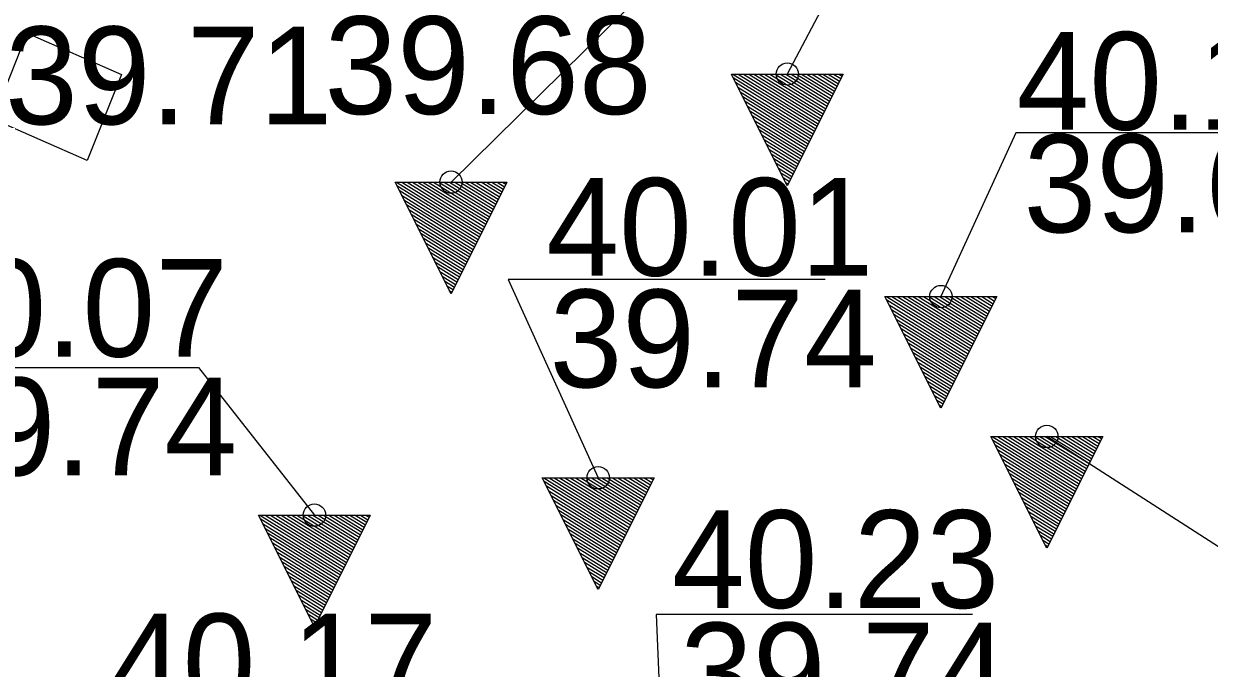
# Model space of a CAD drawing. Extents: x 642909.5 to 642985.5, y 6455634 to 6455689.4.
# Drawn here: x 642932.68 to 642936.925, y 6455661.016 to 6455663.325 of the extents above; entities that cross this region are included whole.
import ezdxf

# ---------------------------------------------------------------- set-up
doc = ezdxf.new("R2010")
doc.units = 0
for name, color, linetype in [('ABIJOONIS', 7, 'Continuous'), ('KORGUS', 7, 'Continuous'), ('RAJATIS', 7, 'Continuous'), ('VEEKOGU', 7, 'Continuous')]:
    doc.layers.add(name, color=color, linetype=linetype)

msp = doc.modelspace()

# ---------------------------------------------------------------- linework, layer by layer
at = {"layer": 'ABIJOONIS'}
for points in [[(642936.7427, 6455663.7193), (642935.7166, 6455663.7193), (642935.414, 6455663.145)], [(642933.735, 6455663.3853), (642934.8483, 6455663.3853), (642934.21, 6455662.758)], [(642937.2177, 6455662.9345), (642936.2323, 6455662.9345), (642935.964, 6455662.348)], [(642935.5496, 6455662.4094), (642934.4141, 6455662.4094), (642934.737, 6455661.699)], [(642932.2487, 6455662.0939), (642933.3064, 6455662.0939), (642933.721, 6455661.565)], [(642938.0249, 6455661.4408), (642936.9747, 6455661.4408), (642936.343, 6455661.847)], [(642936.0764, 6455661.2086), (642934.9445, 6455661.2086), (642934.968, 6455660.641)]]:
    msp.add_lwpolyline(points, dxfattribs=at)
at = {"layer": 'KORGUS'}
for centre in [(642935.414, 6455663.145), (642934.21, 6455662.758), (642935.964, 6455662.348), (642936.343, 6455661.847), (642934.737, 6455661.699), (642933.721, 6455661.565)]:
    msp.add_circle(centre, 0.04, dxfattribs=at)
at = {"layer": 'RAJATIS'}
msp.add_lwpolyline([(642932.57, 6455662.983), (642932.693, 6455663.292), (642933.03, 6455663.144), (642932.907, 6455662.835)], close=True, dxfattribs=at)
at = {"layer": 'VEEKOGU'}
for p, q in [((642935.2137, 6455663.1451), (642935.6141, 6455663.1451)), ((642935.414, 6455662.7449), (642935.2137, 6455663.1451)), ((642935.2189, 6455663.1451), (642935.5205, 6455662.9578)), ((642935.22, 6455663.1327), (642935.516, 6455662.9489)), ((642935.2285, 6455663.1156), (642935.5115, 6455662.9399)), ((642935.2379, 6455663.1451), (642935.5249, 6455662.9668)), ((642935.2568, 6455663.1451), (642935.5294, 6455662.9758)), ((642935.2758, 6455663.1451), (642935.5339, 6455662.9848)), ((642935.2947, 6455663.1451), (642935.5384, 6455662.9938)), ((642935.3137, 6455663.1451), (642935.5429, 6455663.0028)), ((642935.3326, 6455663.1451), (642935.5474, 6455663.0117)), ((642935.3516, 6455663.1451), (642935.5519, 6455663.0207)), ((642935.3706, 6455663.1451), (642935.5564, 6455663.0297)), ((642935.3895, 6455663.1451), (642935.5609, 6455663.0387)), ((642935.4085, 6455663.1451), (642935.5654, 6455663.0477)), ((642935.6141, 6455663.1451), (642935.414, 6455662.7449)), ((642935.4274, 6455663.1451), (642935.5699, 6455663.0566)), ((642935.4464, 6455663.1451), (642935.5743, 6455663.0656)), ((642935.4653, 6455663.1451), (642935.5788, 6455663.0746)), ((642935.4843, 6455663.1451), (642935.5833, 6455663.0836)), ((642935.5032, 6455663.1451), (642935.5878, 6455663.0926)), ((642935.5215, 6455663.1455), (642935.5923, 6455663.1016)), ((642935.5412, 6455663.1451), (642935.5968, 6455663.1105)), ((642935.5601, 6455663.1451), (642935.6013, 6455663.1195)), ((642935.5791, 6455663.1451), (642935.6058, 6455663.1285)), ((642935.598, 6455663.1451), (642935.6103, 6455663.1375)), ((642935.2371, 6455663.0985), (642935.507, 6455662.9309)), ((642935.2456, 6455663.0814), (642935.5025, 6455662.9219)), ((642935.2542, 6455663.0644), (642935.498, 6455662.9129)), ((642935.2627, 6455663.0473), (642935.4935, 6455662.904)), ((642935.2712, 6455663.0302), (642935.489, 6455662.895)), ((642935.2798, 6455663.0131), (642935.4845, 6455662.886)), ((642935.2883, 6455662.996), (642935.48, 6455662.877)), ((642935.2969, 6455662.979), (642935.4755, 6455662.868)), ((642935.3054, 6455662.9619), (642935.471, 6455662.859)), ((642935.314, 6455662.9448), (642935.4666, 6455662.8501)), ((642935.3225, 6455662.9277), (642935.4621, 6455662.8411)), ((642935.3311, 6455662.9106), (642935.4576, 6455662.8321)), ((642935.3396, 6455662.8936), (642935.4531, 6455662.8231)), ((642935.3482, 6455662.8765), (642935.4486, 6455662.8141)), ((642935.3567, 6455662.8594), (642935.4441, 6455662.8051)), ((642935.3653, 6455662.8423), (642935.4396, 6455662.7962)), ((642935.3738, 6455662.8253), (642935.4351, 6455662.7872)), ((642935.3824, 6455662.8082), (642935.4306, 6455662.7782)), ((642935.3909, 6455662.7911), (642935.4261, 6455662.7692)), ((642935.3995, 6455662.774), (642935.4216, 6455662.7602)), ((642934.0097, 6455662.7581), (642934.4101, 6455662.7581)), ((642934.21, 6455662.3579), (642934.0097, 6455662.7581)), ((642934.0149, 6455662.7581), (642934.3165, 6455662.5708)), ((642934.016, 6455662.7457), (642934.312, 6455662.5619)), ((642934.0245, 6455662.7286), (642934.3075, 6455662.5529)), ((642934.0339, 6455662.7581), (642934.3209, 6455662.5798)), ((642934.0528, 6455662.7581), (642934.3254, 6455662.5888)), ((642934.0718, 6455662.7581), (642934.3299, 6455662.5978)), ((642934.0907, 6455662.7581), (642934.3344, 6455662.6068)), ((642934.1097, 6455662.7581), (642934.3389, 6455662.6158)), ((642934.1286, 6455662.7581), (642934.3434, 6455662.6247)), ((642934.1476, 6455662.7581), (642934.3479, 6455662.6337)), ((642934.1666, 6455662.7581), (642934.3524, 6455662.6427)), ((642934.1855, 6455662.7581), (642934.3569, 6455662.6517)), ((642934.2045, 6455662.7581), (642934.3614, 6455662.6607)), ((642934.4101, 6455662.7581), (642934.21, 6455662.3579)), ((642934.2234, 6455662.7581), (642934.3659, 6455662.6696)), ((642934.2424, 6455662.7581), (642934.3703, 6455662.6786)), ((642934.2613, 6455662.7581), (642934.3748, 6455662.6876)), ((642934.2803, 6455662.7581), (642934.3793, 6455662.6966)), ((642934.2992, 6455662.7581), (642934.3838, 6455662.7056)), ((642934.3175, 6455662.7585), (642934.3883, 6455662.7146)), ((642934.3372, 6455662.7581), (642934.3928, 6455662.7235)), ((642934.3561, 6455662.7581), (642934.3973, 6455662.7325)), ((642934.3751, 6455662.7581), (642934.4018, 6455662.7415)), ((642934.394, 6455662.7581), (642934.4063, 6455662.7505)), ((642935.408, 6455662.7569), (642935.4172, 6455662.7513)), ((642934.0331, 6455662.7115), (642934.303, 6455662.5439)), ((642934.0416, 6455662.6944), (642934.2985, 6455662.5349)), ((642934.0502, 6455662.6774), (642934.294, 6455662.5259)), ((642934.0587, 6455662.6603), (642934.2895, 6455662.517)), ((642934.0672, 6455662.6432), (642934.285, 6455662.508)), ((642934.0758, 6455662.6261), (642934.2805, 6455662.499)), ((642934.0843, 6455662.609), (642934.276, 6455662.49)), ((642934.0929, 6455662.592), (642934.2715, 6455662.481)), ((642934.1014, 6455662.5749), (642934.267, 6455662.472)), ((642934.11, 6455662.5578), (642934.2626, 6455662.4631)), ((642934.1185, 6455662.5407), (642934.2581, 6455662.4541)), ((642934.1271, 6455662.5236), (642934.2536, 6455662.4451)), ((642934.1356, 6455662.5066), (642934.2491, 6455662.4361)), ((642934.1442, 6455662.4895), (642934.2446, 6455662.4271)), ((642934.1527, 6455662.4724), (642934.2401, 6455662.4181)), ((642934.1613, 6455662.4553), (642934.2356, 6455662.4092)), ((642934.1698, 6455662.4383), (642934.2311, 6455662.4002)), ((642934.1784, 6455662.4212), (642934.2266, 6455662.3912)), ((642934.1869, 6455662.4041), (642934.2221, 6455662.3822)), ((642934.1955, 6455662.387), (642934.2176, 6455662.3732)), ((642934.204, 6455662.3699), (642934.2132, 6455662.3643)), ((642935.7637, 6455662.3481), (642936.1641, 6455662.3481)), ((642935.964, 6455661.9479), (642935.7637, 6455662.3481)), ((642935.7689, 6455662.3481), (642936.0705, 6455662.1608)), ((642935.7879, 6455662.3481), (642936.0749, 6455662.1698)), ((642935.8068, 6455662.3481), (642936.0794, 6455662.1788)), ((642935.8258, 6455662.3481), (642936.0839, 6455662.1878)), ((642935.8447, 6455662.3481), (642936.0884, 6455662.1968)), ((642935.8637, 6455662.3481), (642936.0929, 6455662.2058)), ((642935.8826, 6455662.3481), (642936.0974, 6455662.2147)), ((642935.9016, 6455662.3481), (642936.1019, 6455662.2237)), ((642935.9206, 6455662.3481), (642936.1064, 6455662.2327)), ((642935.9395, 6455662.3481), (642936.1109, 6455662.2417)), ((642935.9585, 6455662.3481), (642936.1154, 6455662.2507)), ((642936.1641, 6455662.3481), (642935.964, 6455661.9479)), ((642935.9774, 6455662.3481), (642936.1199, 6455662.2596)), ((642935.9964, 6455662.3481), (642936.1243, 6455662.2686)), ((642936.0153, 6455662.3481), (642936.1288, 6455662.2776)), ((642936.0343, 6455662.3481), (642936.1333, 6455662.2866)), ((642936.0532, 6455662.3481), (642936.1378, 6455662.2956)), ((642936.0715, 6455662.3485), (642936.1423, 6455662.3046)), ((642936.0912, 6455662.3481), (642936.1468, 6455662.3135)), ((642936.1101, 6455662.3481), (642936.1513, 6455662.3225)), ((642936.1291, 6455662.3481), (642936.1558, 6455662.3315)), ((642936.148, 6455662.3481), (642936.1603, 6455662.3405)), ((642935.77, 6455662.3357), (642936.066, 6455662.1519)), ((642935.7785, 6455662.3186), (642936.0615, 6455662.1429)), ((642935.7871, 6455662.3015), (642936.057, 6455662.1339)), ((642935.7956, 6455662.2844), (642936.0525, 6455662.1249)), ((642935.8042, 6455662.2674), (642936.048, 6455662.1159)), ((642935.8127, 6455662.2503), (642936.0435, 6455662.107)), ((642935.8212, 6455662.2332), (642936.039, 6455662.098)), ((642935.8298, 6455662.2161), (642936.0345, 6455662.089)), ((642935.8383, 6455662.199), (642936.03, 6455662.08)), ((642935.8469, 6455662.182), (642936.0255, 6455662.071)), ((642935.8554, 6455662.1649), (642936.021, 6455662.062)), ((642935.864, 6455662.1478), (642936.0166, 6455662.0531)), ((642935.8725, 6455662.1307), (642936.0121, 6455662.0441)), ((642935.8811, 6455662.1136), (642936.0076, 6455662.0351)), ((642935.8896, 6455662.0966), (642936.0031, 6455662.0261)), ((642935.8982, 6455662.0795), (642935.9986, 6455662.0171)), ((642935.9067, 6455662.0624), (642935.9941, 6455662.0081)), ((642935.9153, 6455662.0453), (642935.9896, 6455661.9992)), ((642935.9238, 6455662.0283), (642935.9851, 6455661.9902)), ((642935.9324, 6455662.0112), (642935.9806, 6455661.9812)), ((642935.9409, 6455661.9941), (642935.9761, 6455661.9722)), ((642935.9495, 6455661.977), (642935.9716, 6455661.9632)), ((642935.958, 6455661.9599), (642935.9672, 6455661.9543)), ((642936.1427, 6455661.8471), (642936.5431, 6455661.8471)), ((642936.343, 6455661.4469), (642936.1427, 6455661.8471)), ((642936.1479, 6455661.8471), (642936.4495, 6455661.6598)), ((642936.1669, 6455661.8471), (642936.4539, 6455661.6688)), ((642936.1858, 6455661.8471), (642936.4584, 6455661.6778)), ((642936.2048, 6455661.8471), (642936.4629, 6455661.6868)), ((642936.2237, 6455661.8471), (642936.4674, 6455661.6958)), ((642936.2427, 6455661.8471), (642936.4719, 6455661.7048)), ((642936.2616, 6455661.8471), (642936.4764, 6455661.7137)), ((642936.2806, 6455661.8471), (642936.4809, 6455661.7227)), ((642936.2996, 6455661.8471), (642936.4854, 6455661.7317)), ((642936.3185, 6455661.8471), (642936.4899, 6455661.7407)), ((642936.3375, 6455661.8471), (642936.4944, 6455661.7497)), ((642936.5431, 6455661.8471), (642936.343, 6455661.4469)), ((642936.3564, 6455661.8471), (642936.4989, 6455661.7586)), ((642936.3754, 6455661.8471), (642936.5033, 6455661.7676)), ((642936.3943, 6455661.8471), (642936.5078, 6455661.7766)), ((642936.4133, 6455661.8471), (642936.5123, 6455661.7856)), ((642936.4322, 6455661.8471), (642936.5168, 6455661.7946)), ((642936.4505, 6455661.8475), (642936.5213, 6455661.8036)), ((642936.4702, 6455661.8471), (642936.5258, 6455661.8125)), ((642936.4891, 6455661.8471), (642936.5303, 6455661.8215)), ((642936.5081, 6455661.8471), (642936.5348, 6455661.8305)), ((642936.527, 6455661.8471), (642936.5393, 6455661.8395)), ((642936.149, 6455661.8347), (642936.445, 6455661.6509)), ((642936.1575, 6455661.8176), (642936.4405, 6455661.6419)), ((642936.1661, 6455661.8005), (642936.436, 6455661.6329)), ((642936.1746, 6455661.7834), (642936.4315, 6455661.6239)), ((642936.1832, 6455661.7664), (642936.427, 6455661.6149)), ((642936.1917, 6455661.7493), (642936.4225, 6455661.606)), ((642936.2002, 6455661.7322), (642936.418, 6455661.597)), ((642936.2088, 6455661.7151), (642936.4135, 6455661.588)), ((642934.5367, 6455661.6991), (642934.9371, 6455661.6991)), ((642934.737, 6455661.2989), (642934.5367, 6455661.6991)), ((642934.5419, 6455661.6991), (642934.8435, 6455661.5118)), ((642934.543, 6455661.6867), (642934.839, 6455661.5029)), ((642934.5515, 6455661.6696), (642934.8345, 6455661.4939)), ((642934.5609, 6455661.6991), (642934.8479, 6455661.5208)), ((642934.5798, 6455661.6991), (642934.8524, 6455661.5298)), ((642934.5988, 6455661.6991), (642934.8569, 6455661.5388)), ((642934.6177, 6455661.6991), (642934.8614, 6455661.5478)), ((642934.6367, 6455661.6991), (642934.8659, 6455661.5568)), ((642934.6556, 6455661.6991), (642934.8704, 6455661.5657)), ((642934.6746, 6455661.6991), (642934.8749, 6455661.5747)), ((642934.6936, 6455661.6991), (642934.8794, 6455661.5837)), ((642934.7125, 6455661.6991), (642934.8839, 6455661.5927)), ((642934.7315, 6455661.6991), (642934.8884, 6455661.6017)), ((642934.9371, 6455661.6991), (642934.737, 6455661.2989)), ((642934.7504, 6455661.6991), (642934.8929, 6455661.6106)), ((642934.7694, 6455661.6991), (642934.8973, 6455661.6196)), ((642934.7883, 6455661.6991), (642934.9018, 6455661.6286)), ((642934.8073, 6455661.6991), (642934.9063, 6455661.6376)), ((642934.8262, 6455661.6991), (642934.9108, 6455661.6466)), ((642934.8445, 6455661.6995), (642934.9153, 6455661.6556)), ((642934.8642, 6455661.6991), (642934.9198, 6455661.6645)), ((642934.8831, 6455661.6991), (642934.9243, 6455661.6735)), ((642934.9021, 6455661.6991), (642934.9288, 6455661.6825)), ((642934.921, 6455661.6991), (642934.9333, 6455661.6915)), ((642936.2173, 6455661.698), (642936.409, 6455661.579)), ((642936.2259, 6455661.681), (642936.4045, 6455661.57)), ((642934.5601, 6455661.6525), (642934.83, 6455661.4849)), ((642934.5686, 6455661.6354), (642934.8255, 6455661.4759)), ((642936.2344, 6455661.6639), (642936.4, 6455661.561)), ((642936.243, 6455661.6468), (642936.3956, 6455661.5521)), ((642936.2515, 6455661.6297), (642936.3911, 6455661.5431)), ((642934.5772, 6455661.6184), (642934.821, 6455661.4669)), ((642934.5857, 6455661.6013), (642934.8165, 6455661.458)), ((642934.5942, 6455661.5842), (642934.812, 6455661.449)), ((642936.2601, 6455661.6126), (642936.3866, 6455661.5341)), ((642936.2686, 6455661.5956), (642936.3821, 6455661.5251)), ((642933.5207, 6455661.5651), (642933.9211, 6455661.5651)), ((642933.721, 6455661.1649), (642933.5207, 6455661.5651)), ((642933.5259, 6455661.5651), (642933.8275, 6455661.3778)), ((642933.527, 6455661.5527), (642933.823, 6455661.3689)), ((642933.5449, 6455661.5651), (642933.8319, 6455661.3868)), ((642933.5638, 6455661.5651), (642933.8364, 6455661.3958)), ((642933.5828, 6455661.5651), (642933.8409, 6455661.4048)), ((642933.6017, 6455661.5651), (642933.8454, 6455661.4138)), ((642933.6207, 6455661.5651), (642933.8499, 6455661.4228)), ((642933.6396, 6455661.5651), (642933.8544, 6455661.4317)), ((642933.6586, 6455661.5651), (642933.8589, 6455661.4407)), ((642933.6776, 6455661.5651), (642933.8634, 6455661.4497)), ((642933.6965, 6455661.5651), (642933.8679, 6455661.4587)), ((642933.7155, 6455661.5651), (642933.8724, 6455661.4677)), ((642933.9211, 6455661.5651), (642933.721, 6455661.1649)), ((642933.7344, 6455661.5651), (642933.8769, 6455661.4766)), ((642933.7534, 6455661.5651), (642933.8813, 6455661.4856)), ((642933.7723, 6455661.5651), (642933.8858, 6455661.4946)), ((642933.7913, 6455661.5651), (642933.8903, 6455661.5036)), ((642933.8102, 6455661.5651), (642933.8948, 6455661.5126)), ((642933.8285, 6455661.5655), (642933.8993, 6455661.5216)), ((642933.8482, 6455661.5651), (642933.9038, 6455661.5305)), ((642933.8671, 6455661.5651), (642933.9083, 6455661.5395)), ((642933.8861, 6455661.5651), (642933.9128, 6455661.5485)), ((642933.905, 6455661.5651), (642933.9173, 6455661.5575)), ((642934.6028, 6455661.5671), (642934.8075, 6455661.44)), ((642934.6113, 6455661.55), (642934.803, 6455661.431)), ((642936.2772, 6455661.5785), (642936.3776, 6455661.5161)), ((642936.2857, 6455661.5614), (642936.3731, 6455661.5071)), ((642936.2943, 6455661.5443), (642936.3686, 6455661.4982)), ((642933.5355, 6455661.5356), (642933.8185, 6455661.3599)), ((642933.5441, 6455661.5185), (642933.814, 6455661.3509)), ((642933.5526, 6455661.5014), (642933.8095, 6455661.3419)), ((642934.6199, 6455661.533), (642934.7985, 6455661.422)), ((642934.6284, 6455661.5159), (642934.794, 6455661.413)), ((642934.637, 6455661.4988), (642934.7896, 6455661.4041)), ((642936.3028, 6455661.5273), (642936.3641, 6455661.4892)), ((642936.3114, 6455661.5102), (642936.3596, 6455661.4802)), ((642933.5612, 6455661.4844), (642933.805, 6455661.3329)), ((642933.5697, 6455661.4673), (642933.8005, 6455661.324)), ((642934.6455, 6455661.4817), (642934.7851, 6455661.3951)), ((642934.6541, 6455661.4646), (642934.7806, 6455661.3861)), ((642936.3199, 6455661.4931), (642936.3551, 6455661.4712)), ((642936.3285, 6455661.476), (642936.3506, 6455661.4622)), ((642936.337, 6455661.4589), (642936.3462, 6455661.4533)), ((642933.5782, 6455661.4502), (642933.796, 6455661.315)), ((642933.5868, 6455661.4331), (642933.7915, 6455661.306)), ((642933.5953, 6455661.416), (642933.787, 6455661.297)), ((642934.6626, 6455661.4476), (642934.7761, 6455661.3771)), ((642934.6712, 6455661.4305), (642934.7716, 6455661.3681)), ((642934.6797, 6455661.4134), (642934.7671, 6455661.3591)), ((642933.6039, 6455661.399), (642933.7825, 6455661.288)), ((642933.6124, 6455661.3819), (642933.778, 6455661.279)), ((642934.6883, 6455661.3963), (642934.7626, 6455661.3502)), ((642934.6968, 6455661.3793), (642934.7581, 6455661.3412)), ((642933.621, 6455661.3648), (642933.7736, 6455661.2701)), ((642933.6295, 6455661.3477), (642933.7691, 6455661.2611)), ((642933.6381, 6455661.3306), (642933.7646, 6455661.2521)), ((642934.7054, 6455661.3622), (642934.7536, 6455661.3322)), ((642934.7139, 6455661.3451), (642934.7491, 6455661.3232)), ((642934.7225, 6455661.328), (642934.7446, 6455661.3142)), ((642933.6466, 6455661.3136), (642933.7601, 6455661.2431)), ((642933.6552, 6455661.2965), (642933.7556, 6455661.2341)), ((642934.731, 6455661.3109), (642934.7402, 6455661.3053)), ((642933.6637, 6455661.2794), (642933.7511, 6455661.2251)), ((642933.6723, 6455661.2623), (642933.7466, 6455661.2162)), ((642933.6808, 6455661.2453), (642933.7421, 6455661.2072)), ((642933.6894, 6455661.2282), (642933.7376, 6455661.1982)), ((642933.6979, 6455661.2111), (642933.7331, 6455661.1892)), ((642933.7065, 6455661.194), (642933.7286, 6455661.1802)), ((642933.715, 6455661.1769), (642933.7242, 6455661.1713))]:
    msp.add_line(p, q, dxfattribs=at)

# ---------------------------------------------------------------- texts
at = {"layer": 'KORGUS'}
for s, p in [('39.68', (642933.7571, 6455663.0017)), ('39.71', (642932.6136, 6455662.9651)), ('40.18', (642936.2349, 6455662.9454)), ('39.66', (642936.2598, 6455662.5782)), ('40.01', (642934.5515, 6455662.4226)), ('40.07', (642932.2403, 6455662.1327)), ('39.74', (642934.563, 6455662.023)), ('39.74', (642932.2733, 6455661.7075)), ('40.23', (642935.0012, 6455661.2326)), ('40.17', (642932.9891, 6455660.8623)), ('39.74', (642935.0306, 6455660.8299))]:
    msp.add_text(s, height=0.35, dxfattribs=at).set_placement(p)

doc.saveas('drawing.dxf')
